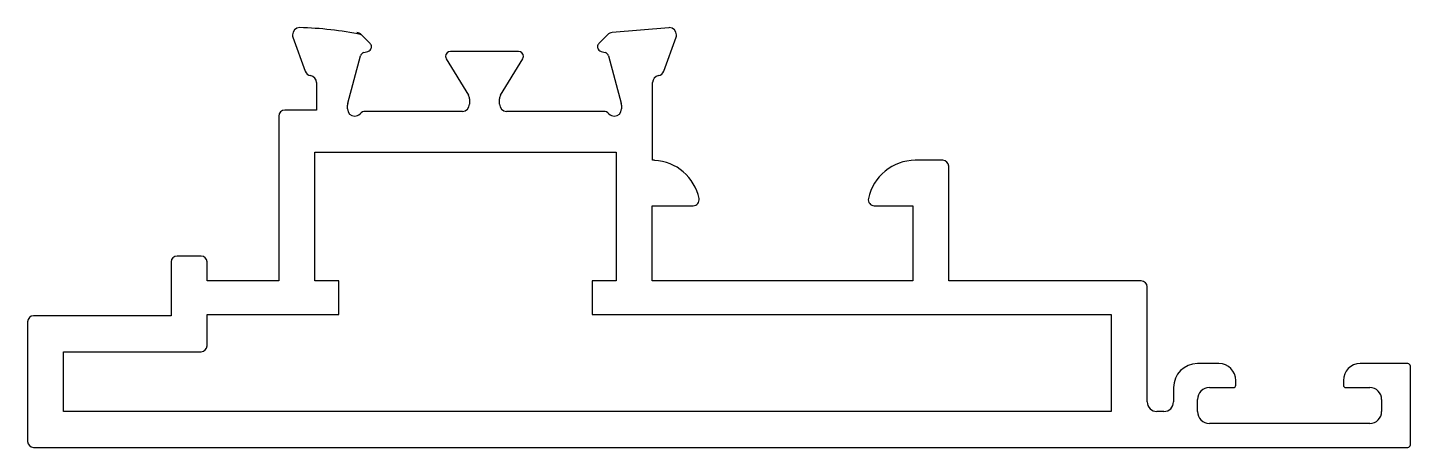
# Model space of a CAD drawing. Extents: x 909 to 966.8, y -720.8 to -703.3.
import ezdxf

# ---------------------------------------------------------------- set-up
doc = ezdxf.new("R2010")
doc.units = 0
doc.header["$LTSCALE"] = 15
doc.layers.get('0').update_dxf_attribs({"linetype": 'CONTINUOUS'})

msp = doc.modelspace()

# ---------------------------------------------------------------- linework, layer by layer
for p, q in [((935.817, -703.265), (933.452, -703.472)), ((920.11, -703.665), (920.624, -705.077)), ((922.785, -703.472), (922.971, -703.559)), ((923.334, -703.922), (922.971, -703.559)), ((933.266, -703.559), (932.902, -703.922)), ((935.612, -705.077), (936.126, -703.665)), ((922.403, -706.426), (922.934, -704.444)), ((923.076, -704.302), (923.245, -704.257)), ((926.522, -704.568), (927.449, -706.087)), ((929.544, -704.264), (926.693, -704.264)), ((928.788, -706.087), (929.714, -704.568)), ((932.992, -704.257), (933.161, -704.302)), ((933.302, -704.444), (933.833, -706.426)), ((921.093, -705.564), (921.093, -706.714)), ((935.144, -708.811), (935.144, -705.564)), ((927.493, -706.243), (927.493, -706.464)), ((928.744, -706.464), (928.744, -706.243)), ((921.093, -706.714), (919.771, -706.714)), ((922.393, -706.664), (922.393, -706.503)), ((927.193, -706.764), (923.14, -706.764)), ((933.096, -706.764), (929.044, -706.764)), ((933.844, -706.503), (933.844, -706.664)), ((919.521, -706.964), (919.521, -713.854)), ((921.024, -708.464), (933.624, -708.464)), ((921.024, -713.854), (921.024, -708.464)), ((933.624, -708.464), (933.624, -713.854)), ((935.227, -708.811), (935.144, -708.811)), ((947.274, -708.811), (946.128, -708.811)), ((947.524, -713.854), (947.524, -709.061)), ((935.127, -713.854), (935.127, -710.711)), ((935.127, -710.711), (936.841, -710.711)), ((944.413, -710.711), (946.024, -710.711)), ((946.024, -710.711), (946.024, -713.854)), ((915.021, -713.061), (915.021, -715.311)), ((916.271, -712.811), (915.271, -712.811)), ((916.521, -713.854), (916.521, -713.061)), ((919.521, -713.854), (916.521, -713.854)), ((922.024, -713.854), (921.024, -713.854)), ((922.024, -715.254), (922.024, -713.854)), ((932.624, -713.854), (932.624, -715.254)), ((933.624, -713.854), (932.624, -713.854)), ((946.024, -713.854), (935.127, -713.854)), ((955.571, -713.854), (947.524, -713.854)), ((955.821, -718.911), (955.821, -714.104)), ((909.021, -715.561), (909.021, -720.561)), ((915.021, -715.311), (909.271, -715.311)), ((916.521, -715.254), (922.024, -715.254)), ((916.521, -716.561), (916.521, -715.254)), ((932.624, -715.254), (954.321, -715.254)), ((954.321, -715.254), (954.321, -719.311)), ((910.521, -716.811), (916.271, -716.811)), ((910.521, -719.311), (910.521, -716.811)), ((958.821, -717.311), (957.921, -717.311)), ((966.721, -717.311), (964.721, -717.311)), ((966.821, -720.711), (966.821, -717.411)), ((956.921, -718.311), (956.921, -718.911)), ((958.421, -718.311), (959.421, -718.311)), ((959.521, -718.211), (959.521, -718.011)), ((964.021, -718.011), (964.021, -718.211)), ((964.121, -718.311), (965.121, -718.311)), ((957.921, -719.311), (957.921, -718.811)), ((965.621, -718.811), (965.621, -719.311)), ((954.321, -719.311), (910.521, -719.311)), ((956.521, -719.311), (956.221, -719.311)), ((965.121, -719.811), (958.421, -719.811)), ((909.271, -720.811), (966.721, -720.811))]:
    msp.add_line(p, q)
for centre, radius, start, end in [((920.393, -703.564), 0.3, 90, 180), ((920.093, -717.3), 14.039, 78.17338, 88.77671), ((935.844, -703.564), 0.3, 90, 95), ((935.844, -703.564), 0.3, 0, 90), ((920.374, -703.567), 0.281, 179.33603, 200.28031), ((922.758, -703.771), 0.3, 45, 85), ((923.193, -704.064), 0.2, 360, 45), ((933.044, -704.064), 0.2, 135, 180), ((933.478, -703.771), 0.3, 95, 135), ((935.862, -703.567), 0.281, 339.71969, 0.66397), ((923.127, -704.496), 0.2, 105, 165), ((923.193, -704.064), 0.2, 285, 345), ((923.193, -704.064), 0.2, 345, 0), ((926.693, -704.464), 0.2, 90, 180), ((926.693, -704.464), 0.2, 180, 211.39551), ((929.544, -704.464), 0.2, 0, 90), ((929.544, -704.464), 0.2, 328.60449, 360), ((933.044, -704.064), 0.2, 180, 195), ((933.044, -704.064), 0.2, 195, 255), ((933.109, -704.496), 0.2, 15, 75), ((920.906, -704.975), 0.3, 200, 259.09572), ((935.33, -704.975), 0.3, 280.90428, 340), ((920.793, -705.564), 0.3, 0, 79.09572), ((935.444, -705.564), 0.3, 100.90428, 180), ((927.193, -706.243), 0.3, 0, 31.39551), ((929.044, -706.243), 0.3, 148.60449, 180), ((919.771, -706.964), 0.25, 90, 180), ((922.693, -706.503), 0.3, 165, 180), ((922.693, -706.664), 0.3, 180, 270), ((922.693, -706.664), 0.3, 270, 318.18969), ((923.14, -707.064), 0.3, 90, 138.18969), ((927.193, -706.464), 0.3, 270, 0), ((929.044, -706.464), 0.3, 180, 270), ((933.096, -707.064), 0.3, 41.81031, 90), ((933.544, -706.664), 0.3, 221.81031, 270), ((933.544, -706.664), 0.3, 270, 0), ((933.544, -706.503), 0.3, 0, 15), ((935.122, -710.813), 2.004, 11.56257, 87.01478), ((946.131, -710.815), 2.004, 90.10069, 168.36235), ((947.274, -709.061), 0.25, 0, 90), ((936.841, -710.461), 0.25, 270, 11.56257), ((944.413, -710.461), 0.25, 168.46304, 270), ((915.271, -713.061), 0.25, 90, 180), ((916.271, -713.061), 0.25, 0, 90), ((955.571, -714.104), 0.25, 0, 90), ((909.271, -715.561), 0.25, 90, 180), ((916.271, -716.561), 0.25, 270, 0), ((957.921, -718.311), 1, 90, 180), ((958.821, -718.011), 0.7, 0, 90), ((964.721, -718.011), 0.7, 90, 180), ((966.721, -717.411), 0.1, 0, 90), ((958.421, -718.811), 0.5, 90, 180), ((959.421, -718.211), 0.1, 270, 360), ((964.121, -718.211), 0.1, 180, 270), ((965.121, -718.811), 0.5, 0, 90), ((956.221, -718.911), 0.4, 180, 270), ((956.521, -718.911), 0.4, 270, 360), ((958.421, -719.311), 0.5, 180, 270), ((965.121, -719.311), 0.5, 270, 0), ((909.271, -720.561), 0.25, 180, 270), ((966.721, -720.711), 0.1, 270, 0)]:
    msp.add_arc(centre, radius, start, end)

doc.saveas('drawing.dxf')
